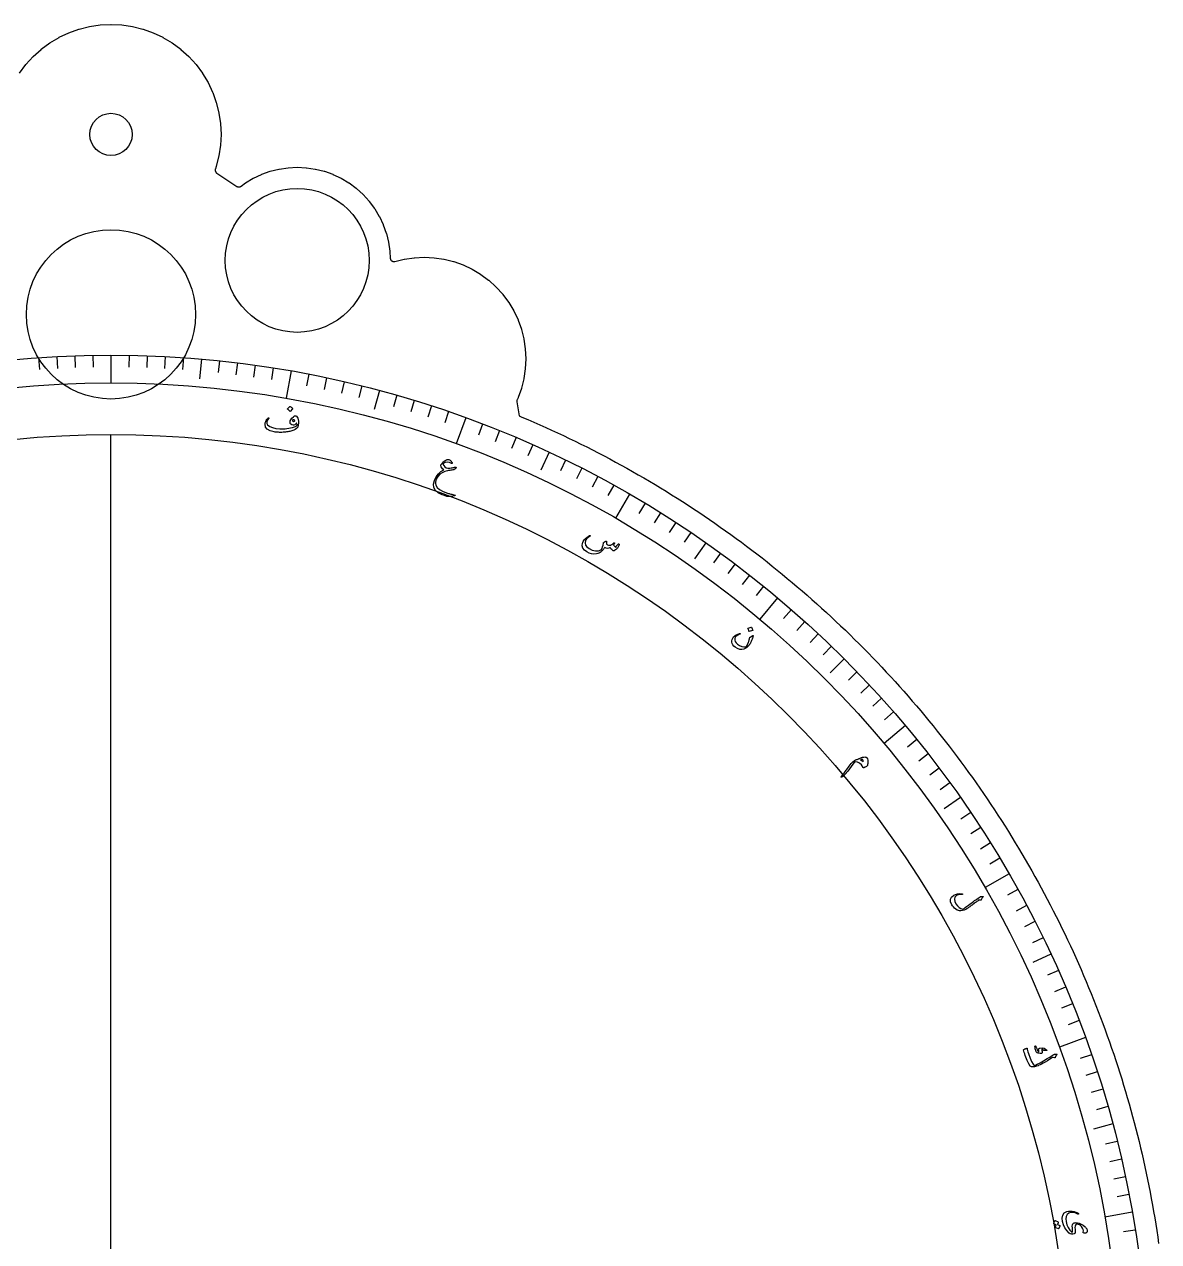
# Model space of a CAD drawing. Header units: millimetres. Extents: x -85 to 85, y -85 to 110.
# Drawn here: x -7 to 84.2, y 12.1 to 109.9 of the extents above; entities that cross this region are included whole.
import ezdxf

# ---------------------------------------------------------------- set-up
doc = ezdxf.new("R2010")
doc.units = ezdxf.units.MM
for name, color, linetype in [('CUT_INNER', 6, 'Continuous'), ('CUT_OUTER', 1, 'Continuous'), ('ENGRAVE', 7, 'Continuous'), ('ENGRAVE_FINE', 8, 'Continuous'), ('TEXT', 5, 'Continuous')]:
    doc.layers.add(name, color=color, linetype=linetype)

msp = doc.modelspace()

# ---------------------------------------------------------------- linework, layer by layer
at = {"layer": 'CUT_INNER'}
for centre, radius in [((0, 101.0238), 1.7), ((14.96, 90.9088), 5.78), ((0, 86.5738), 6.8)]:
    msp.add_circle(centre, radius, dxfattribs=at)
at = {"layer": 'CUT_OUTER'}
msp.add_lwpolyline([(-7.3458, 105.9409), (-6.8378, 106.6259), (-6.8285, 106.6373), (-6.2558, 107.2692), (-6.2454, 107.2796), (-5.6135, 107.8523), (-5.6021, 107.8616), (-4.9172, 108.3696), (-4.9049, 108.3778), (-4.1735, 108.8162), (-4.1605, 108.8231), (-3.3896, 109.1877), (-3.376, 109.1934), (-2.5731, 109.4807), (-2.559, 109.4849), (-1.7317, 109.6921), (-1.7173, 109.695), (-0.8738, 109.8201), (-0.8591, 109.8216), (-0.0074, 109.8634), (0.0074, 109.8634), (0.8591, 109.8216), (0.8738, 109.8201), (1.7173, 109.695), (1.7317, 109.6921), (2.559, 109.4849), (2.5731, 109.4807), (3.376, 109.1934), (3.3896, 109.1877), (4.1605, 108.8231), (4.1735, 108.8162), (4.9049, 108.3778), (4.9172, 108.3696), (5.6021, 107.8616), (5.6135, 107.8523), (6.2454, 107.2796), (6.2558, 107.2692), (6.8285, 106.6373), (6.8378, 106.6259), (7.3458, 105.9409), (7.354, 105.9287), (7.7924, 105.1973), (7.7993, 105.1843), (8.1639, 104.4134), (8.1696, 104.3998), (8.4569, 103.5968), (8.4611, 103.5828), (8.6684, 102.7555), (8.6712, 102.7411), (8.7964, 101.8975), (8.7978, 101.8829), (8.8396, 101.0311), (8.8396, 101.0164), (8.7978, 100.1647), (8.7964, 100.15), (8.6712, 99.3065), (8.6684, 99.292), (8.4611, 98.4648), (8.4569, 98.4507), (8.3876, 98.2573), (8.3793, 98.23), (8.3736, 98.2021), (8.3706, 98.1737), (8.3703, 98.1452), (8.3727, 98.1169), (8.3778, 98.0888), (8.3855, 98.0614), (8.3958, 98.0348), (8.4085, 98.0093), (8.4236, 97.9852), (8.441, 97.9626), (8.4604, 97.9417), (8.4817, 97.9228), (8.5047, 97.9059), (10.0996, 96.8515), (10.1259, 96.836), (10.1537, 96.8232), (10.1826, 96.8133), (10.2123, 96.8064), (10.2426, 96.8026), (10.2732, 96.8018), (10.3036, 96.8042), (10.3337, 96.8097), (10.363, 96.8182), (10.3913, 96.8296), (10.4184, 96.8439), (10.4438, 96.8608), (10.7984, 97.1238), (10.8107, 97.132), (11.4276, 97.5018), (11.4406, 97.5087), (12.0909, 97.8163), (12.1045, 97.8219), (12.7817, 98.0642), (12.7958, 98.0685), (13.4936, 98.2433), (13.508, 98.2461), (14.2195, 98.3517), (14.2342, 98.3531), (14.9526, 98.3884), (14.9674, 98.3884), (15.6858, 98.3531), (15.7005, 98.3517), (16.412, 98.2461), (16.4264, 98.2433), (17.1242, 98.0685), (17.1383, 98.0642), (17.8155, 97.8219), (17.8291, 97.8163), (18.4794, 97.5087), (18.4924, 97.5018), (19.1093, 97.132), (19.1216, 97.1238), (19.6993, 96.6953), (19.7107, 96.686), (20.2437, 96.2029), (20.2541, 96.1925), (20.7372, 95.6595), (20.7465, 95.6481), (21.175, 95.0704), (21.1832, 95.0581), (21.553, 94.4412), (21.5599, 94.4282), (21.8675, 93.7779), (21.8731, 93.7643), (22.1154, 93.0871), (22.1197, 93.073), (22.2945, 92.3752), (22.2974, 92.3608), (22.4029, 91.6492), (22.4043, 91.6346), (22.431, 91.0918), (22.4339, 91.0625), (22.4396, 91.0336), (22.4482, 91.0054), (22.4595, 90.9782), (22.4733, 90.9523), (22.4897, 90.9278), (22.5084, 90.905), (22.5292, 90.8842), (22.5519, 90.8655), (22.5764, 90.8492), (22.6024, 90.8353), (22.6296, 90.824), (22.6578, 90.8155), (22.6866, 90.8097), (22.7159, 90.8069), (22.7454, 90.8069), (22.7747, 90.8097), (22.8035, 90.8155), (23.5609, 91.0052), (23.5753, 91.0081), (24.3529, 91.1234), (24.3675, 91.1249), (25.1526, 91.1634), (25.1674, 91.1634), (25.9525, 91.1249), (25.9671, 91.1234), (26.7447, 91.0081), (26.7591, 91.0052), (27.5216, 90.8142), (27.5357, 90.8099), (28.2758, 90.5451), (28.2894, 90.5395), (28.9999, 90.2034), (29.0129, 90.1965), (29.6871, 89.7924), (29.6994, 89.7842), (30.3307, 89.3159), (30.3421, 89.3066), (30.9245, 88.7787), (30.9349, 88.7683), (31.4628, 88.1859), (31.4722, 88.1745), (31.9404, 87.5432), (31.9486, 87.5309), (32.3527, 86.8567), (32.3596, 86.8437), (32.6957, 86.1331), (32.7013, 86.1195), (32.9662, 85.3794), (32.9704, 85.3654), (33.1614, 84.6029), (33.1643, 84.5884), (33.2796, 83.8109), (33.2811, 83.7963), (33.3196, 83.0111), (33.3196, 82.9964), (33.2811, 82.2113), (33.2796, 82.1967), (33.1643, 81.4191), (33.1614, 81.4047), (32.9704, 80.6422), (32.9662, 80.6281), (32.7013, 79.888), (32.6957, 79.8744), (32.6194, 79.7131), (32.6079, 79.6851), (32.5992, 79.656), (32.5935, 79.6262), (32.5908, 79.596), (32.5912, 79.5657), (32.5947, 79.5356), (32.7799, 78.4246), (33.0093, 78.3287), (33.4893, 78.1247), (33.9681, 77.9177), (34.4455, 77.7078), (34.9217, 77.495), (35.3965, 77.2793), (35.87, 77.0606), (36.3422, 76.8391), (36.813, 76.6147), (37.2824, 76.3873), (37.7504, 76.1571), (38.217, 75.9241), (38.6821, 75.6881), (39.1458, 75.4494), (39.608, 75.2078), (40.0687, 74.9633), (40.5279, 74.716), (40.9856, 74.466), (41.4418, 74.2131), (41.8963, 73.9574), (42.3494, 73.6989), (42.8008, 73.4377), (43.2506, 73.1737), (43.6987, 72.9069), (44.1453, 72.6374), (44.5901, 72.3652), (45.0333, 72.0902), (45.4748, 71.8126), (45.9146, 71.5322), (46.3526, 71.2491), (46.7889, 70.9633), (47.2235, 70.6749), (47.6562, 70.3838), (48.0872, 70.0901), (48.5164, 69.7937), (48.9437, 69.4947), (49.3692, 69.1931), (49.7928, 68.8889), (50.2146, 68.582), (50.6344, 68.2726), (51.0524, 67.9607), (51.4684, 67.6461), (51.8825, 67.3291), (52.2947, 67.0094), (52.7049, 66.6873), (53.1131, 66.3627), (53.5193, 66.0355), (53.9234, 65.7059), (54.3256, 65.3738), (54.7257, 65.0392), (55.1237, 64.7022), (55.5197, 64.3628), (55.9136, 64.0209), (56.3053, 63.6766), (56.695, 63.3299), (57.0825, 62.9808), (57.4679, 62.6294), (57.8511, 62.2756), (58.2321, 61.9195), (58.6109, 61.561), (58.9876, 61.2002), (59.362, 60.8371), (59.7342, 60.4717), (60.1041, 60.1041), (60.4717, 59.7342), (60.8371, 59.362), (61.2002, 58.9876), (61.561, 58.6109), (61.9195, 58.2321), (62.2756, 57.8511), (62.6294, 57.4679), (62.9808, 57.0825), (63.3299, 56.695), (63.6766, 56.3053), (64.0209, 55.9136), (64.3628, 55.5197), (64.7022, 55.1237), (65.0392, 54.7257), (65.3738, 54.3256), (65.7059, 53.9234), (66.0355, 53.5193), (66.3627, 53.1131), (66.6873, 52.7049), (67.0094, 52.2947), (67.3291, 51.8825), (67.6461, 51.4684), (67.9607, 51.0524), (68.2726, 50.6344), (68.582, 50.2146), (68.8889, 49.7928), (69.1931, 49.3692), (69.4947, 48.9437), (69.7937, 48.5164), (70.0901, 48.0872), (70.3838, 47.6562), (70.6749, 47.2235), (70.9633, 46.7889), (71.2491, 46.3526), (71.5322, 45.9146), (71.8126, 45.4748), (72.0902, 45.0333), (72.3652, 44.5901), (72.6374, 44.1453), (72.9069, 43.6987), (73.1737, 43.2506), (73.4377, 42.8008), (73.6989, 42.3494), (73.9574, 41.8963), (74.2131, 41.4418), (74.466, 40.9856), (74.716, 40.5279), (74.9633, 40.0687), (75.2078, 39.608), (75.4494, 39.1458), (75.6881, 38.6821), (75.9241, 38.217), (76.1571, 37.7504), (76.3873, 37.2824), (76.6147, 36.813), (76.8391, 36.3422), (77.0606, 35.87), (77.2793, 35.3965), (77.495, 34.9217), (77.7078, 34.4455), (77.9177, 33.9681), (78.1247, 33.4893), (78.3287, 33.0093), (78.5298, 32.5281), (78.7279, 32.0456), (78.923, 31.562), (79.1152, 31.0771), (79.3044, 30.5911), (79.4906, 30.1039), (79.6738, 29.6156), (79.854, 29.1262), (80.0312, 28.6356), (80.2054, 28.144), (80.3766, 27.6514), (80.5448, 27.1577), (80.7099, 26.6629), (80.872, 26.1672), (81.031, 25.6705), (81.187, 25.1728), (81.3399, 24.6742), (81.4898, 24.1746), (81.6366, 23.6742), (81.7803, 23.1728), (81.921, 22.6706), (82.0585, 22.1675), (82.193, 21.6636), (82.3244, 21.1588), (82.4527, 20.6533), (82.5778, 20.147), (82.6999, 19.6399), (82.8188, 19.1321), (82.9347, 18.6236), (83.0474, 18.1144), (83.157, 17.6045), (83.2634, 17.0939), (83.3667, 16.5827), (83.4669, 16.0708), (83.564, 15.5584), (83.6579, 15.0454), (83.7486, 14.5318), (83.8362, 14.0176), (83.9206, 13.5029), (84.0019, 12.9878), (84.08, 12.4721), (84.1549, 11.956)], dxfattribs=at)
at = {"layer": 'ENGRAVE'}
for points in [[(0, 83.3), (0, 81.0687)], [(7.2601, 82.983), (7.1212, 81.3953)], [(14.4649, 82.0345), (14.0774, 79.8371)], [(21.5596, 80.4616), (21.1471, 78.9222)], [(28.4903, 78.2764), (27.7271, 76.1797)], [(0, -76.925), (0, 76.925)], [(35.2041, 75.4954), (34.5306, 74.051)], [(41.65, 72.1399), (40.5344, 70.2076)], [(47.7789, 68.2354), (46.8648, 66.9298)], [(53.5442, 63.8115), (52.11, 62.1023)], [(58.902, 58.902), (57.775, 57.775)], [(63.8115, 53.5442), (62.1023, 52.11)], [(68.2354, 47.7789), (66.9298, 46.8648)], [(72.1399, 41.65), (70.2076, 40.5344)], [(75.4954, 35.2041), (74.051, 34.5306)], [(78.2764, 28.4903), (76.1797, 27.7271)], [(80.4616, 21.5596), (78.9222, 21.1471)], [(82.0345, 14.4649), (79.8371, 14.0774)]]:
    msp.add_lwpolyline(points, dxfattribs=at)
for radius in [83.3, 83.3, 81.0687, 76.925, 76.925]:
    msp.add_circle((0, 0), radius, dxfattribs=at)
at = {"layer": 'ENGRAVE_FINE'}
for points in [[(-5.8107, 83.0971), (-5.744, 82.1432)], [(-4.3596, 83.1858), (-4.3095, 82.2309)], [(-2.9071, 83.2493), (-2.8738, 82.2936)], [(-1.4538, 83.2873), (-1.4371, 82.3312)], [(1.4538, 83.2873), (1.4371, 82.3312)], [(2.9071, 83.2493), (2.8738, 82.2936)], [(4.3596, 83.1858), (4.3095, 82.2309)], [(5.8107, 83.0971), (5.744, 82.1432)], [(8.7072, 82.8437), (8.6073, 81.8927)], [(10.1517, 82.6791), (10.0352, 81.73)], [(11.5931, 82.4893), (11.46, 81.5424)], [(13.031, 82.2744), (12.8814, 81.33)], [(15.8944, 81.7695), (15.7119, 80.8309)], [(17.319, 81.4797), (17.1202, 80.5443)], [(18.7384, 81.165), (18.5233, 80.2333)], [(20.1521, 80.8256), (19.9208, 79.8978)], [(22.9606, 80.0731), (22.697, 79.1539)], [(24.3546, 79.6602), (24.075, 78.7457)], [(25.7411, 79.223), (25.4456, 78.3136)], [(27.1198, 78.7617), (26.8085, 77.8575)], [(29.8521, 77.7672), (29.5094, 76.8745)], [(31.2047, 77.2344), (30.8465, 76.3478)], [(32.5479, 76.6781), (32.1743, 75.7978)], [(33.8812, 76.0983), (33.4922, 75.2248)], [(36.5163, 74.8695), (36.0971, 74.0101)], [(37.8174, 74.2208), (37.3833, 73.3688)], [(39.107, 73.5495), (38.658, 72.7052)], [(40.3846, 72.8558), (39.921, 72.0195)], [(42.9027, 71.402), (42.4102, 70.5824)], [(44.1423, 70.6424), (43.6355, 69.8315)], [(45.3684, 69.8613), (44.8476, 69.0593)], [(46.5808, 69.0588), (46.046, 68.2661)], [(48.9625, 67.3911), (48.4004, 66.6175)], [(50.1312, 66.5263), (49.5557, 65.7626)], [(51.2846, 65.6413), (50.6959, 64.8878)], [(52.4224, 64.7363), (51.8206, 63.9931)], [(54.6497, 62.8673), (54.0224, 62.1456)], [(55.7386, 61.904), (55.0987, 61.1933)], [(56.8105, 60.9218), (56.1583, 60.2224)], [(57.865, 59.921), (57.2008, 59.2331)], [(59.921, 57.865), (59.2331, 57.2008)], [(60.9218, 56.8105), (60.2224, 56.1583)], [(61.904, 55.7386), (61.1933, 55.0987)], [(62.8673, 54.6497), (62.1456, 54.0224)], [(64.7363, 52.4224), (63.9931, 51.8206)], [(65.6413, 51.2846), (64.8878, 50.6959)], [(66.5263, 50.1312), (65.7626, 49.5557)], [(67.3911, 48.9625), (66.6175, 48.4004)], [(69.0588, 46.5808), (68.2661, 46.046)], [(69.8613, 45.3684), (69.0593, 44.8476)], [(70.6424, 44.1423), (69.8315, 43.6355)], [(71.402, 42.9027), (70.5824, 42.4102)], [(72.8558, 40.3846), (72.0195, 39.921)], [(73.5495, 39.107), (72.7052, 38.658)], [(74.2208, 37.8174), (73.3688, 37.3833)], [(74.8695, 36.5163), (74.0101, 36.0971)], [(76.0983, 33.8812), (75.2248, 33.4922)], [(76.6781, 32.5479), (75.7978, 32.1743)], [(77.2344, 31.2047), (76.3478, 30.8465)], [(77.7672, 29.8521), (76.8745, 29.5094)], [(78.7617, 27.1198), (77.8575, 26.8085)], [(79.223, 25.7411), (78.3136, 25.4456)], [(79.6602, 24.3546), (78.7457, 24.075)], [(80.0731, 22.9606), (79.1539, 22.697)], [(80.8256, 20.1521), (79.8978, 19.9208)], [(81.165, 18.7384), (80.2333, 18.5233)], [(81.4797, 17.319), (80.5443, 17.1202)], [(81.7695, 15.8944), (80.8309, 15.7119)], [(82.2744, 13.031), (81.33, 12.8814)]]:
    msp.add_lwpolyline(points, dxfattribs=at)
at = {"layer": 'TEXT'}
for points in [[(14.7909, 78.4316), (14.8526, 78.4244), (14.9087, 78.3897), (14.9591, 78.3276), (15.0038, 78.2379), (15.0374, 78.1259), (15.0545, 77.9968), (15.0551, 77.8504), (15.0394, 77.6869), (15.0298, 77.6283), (15.0154, 77.575), (14.9961, 77.527), (14.972, 77.4841), (14.9004, 77.4031), (14.8034, 77.3312), (14.681, 77.2684), (14.5333, 77.2145), (14.4515, 77.1919), (14.3678, 77.1717), (14.282, 77.1539), (14.1942, 77.1386), (14.1042, 77.1258), (14.0118, 77.1154), (13.917, 77.1075), (13.8198, 77.102), (13.7227, 77.0988), (13.6281, 77.0976), (13.536, 77.0983), (13.4464, 77.101), (13.3592, 77.106), (13.2741, 77.1133), (13.1913, 77.1232), (13.1105, 77.1355), (12.7794, 77.2192), (12.5468, 77.3482), (12.4128, 77.5232), (12.3774, 77.7448), (12.3831, 77.794), (12.3948, 77.8493), (12.4125, 77.9106), (12.4363, 77.9779), (12.4692, 78.0508), (12.5097, 78.1201), (12.5579, 78.1859), (12.6138, 78.248), (12.6218, 78.2549), (12.6305, 78.2594), (12.64, 78.2613), (12.6503, 78.2608), (12.6598, 78.2579), (12.667, 78.2527), (12.6718, 78.2451), (12.6743, 78.2352), (12.6745, 78.2246), (12.6726, 78.2152), (12.6685, 78.2069), (12.6623, 78.1998), (12.5541, 78.052), (12.5047, 77.9188), (12.5137, 77.8003), (12.5808, 77.6965), (12.7456, 77.5728), (12.9619, 77.4798), (13.23, 77.4169), (13.5501, 77.3837), (13.6923, 77.3794), (13.8361, 77.3815), (13.9812, 77.3901), (14.1279, 77.4052), (14.2759, 77.4268), (14.4252, 77.455), (14.5757, 77.4897), (14.7274, 77.531), (14.8095, 77.5593), (14.8742, 77.5944), (14.9214, 77.6364), (14.9512, 77.6852), (14.9475, 77.7234), (14.9373, 77.7598), (14.9203, 77.7943), (14.8967, 77.8269), (14.8936, 77.8289), (14.889, 77.8276), (14.883, 77.8231), (14.8757, 77.8153), (14.8188, 77.7539), (14.76, 77.7108), (14.6992, 77.6859), (14.6365, 77.6794), (14.5277, 77.6983), (14.4499, 77.7456), (14.4033, 77.8214), (14.3877, 77.9258), (14.4042, 78.0123), (14.4529, 78.1128), (14.5337, 78.2272), (14.647, 78.3555), (14.6809, 78.3861), (14.7162, 78.4089), (14.7529, 78.4241), (14.7909, 78.4316)], [(14.3671, 79.1783), (14.3716, 79.1814), (14.3775, 79.1827), (14.3845, 79.1822), (14.3929, 79.1799), (14.4485, 79.1452), (14.4996, 79.1058), (14.5462, 79.0617), (14.5884, 79.013), (14.5921, 79.006), (14.5931, 78.9996), (14.5914, 78.9937), (14.587, 78.9882), (14.4004, 78.7852), (14.394, 78.7807), (14.3869, 78.7807), (14.379, 78.785), (14.3703, 78.7938), (14.3627, 78.8015), (14.3508, 78.813), (14.3343, 78.8285), (14.3135, 78.8479), (14.2878, 78.8713), (14.2568, 78.8987), (14.2207, 78.9302), (14.1792, 78.9657), (14.1739, 78.9714), (14.1716, 78.9764), (14.1725, 78.981), (14.1763, 78.985)], [(14.7441, 77.9998), (14.7578, 78.0112), (14.7636, 78.0242), (14.7615, 78.0387), (14.7513, 78.0547), (14.7058, 78.0972), (14.6616, 78.1137), (14.6189, 78.1042), (14.5776, 78.0685), (14.5708, 78.0565), (14.5678, 78.0454), (14.5684, 78.0351), (14.5728, 78.0257), (14.6103, 77.991), (14.6513, 77.9751), (14.6959, 77.978), (14.7441, 77.9998)], [(27.0961, 74.9269), (27.1464, 74.9226), (27.1959, 74.9038), (27.2447, 74.8706), (27.2927, 74.8229), (27.3158, 74.7947), (27.3364, 74.7673), (27.3546, 74.7405), (27.3703, 74.7144), (27.3836, 74.6892), (27.3947, 74.665), (27.4034, 74.6418), (27.4098, 74.6198), (27.4121, 74.5997), (27.4048, 74.5905), (27.3879, 74.5922), (27.3614, 74.6048), (27.1918, 74.6799), (27.0168, 74.7009), (26.837, 74.6678), (26.6526, 74.5805), (26.6457, 74.573), (26.6425, 74.5638), (26.6433, 74.5527), (26.6479, 74.5398), (26.7255, 74.4227), (26.821, 74.3292), (26.9348, 74.2591), (27.0667, 74.2123), (27.0921, 74.2083), (27.1267, 74.2084), (27.1706, 74.2123), (27.2237, 74.2203), (27.3223, 74.2397), (27.4095, 74.2566), (27.4851, 74.2712), (27.5493, 74.2835), (27.602, 74.2934), (27.6431, 74.301), (27.6727, 74.3064), (27.6908, 74.3095), (27.7144, 74.3083), (27.7236, 74.2981), (27.7183, 74.279), (27.6986, 74.2509), (27.6369, 74.1809), (27.587, 74.1303), (27.5488, 74.099), (27.5224, 74.0871), (27.4526, 74.081), (27.3776, 74.0716), (27.2976, 74.0588), (27.2126, 74.0428), (27.1226, 74.0234), (27.0275, 74.0006), (26.9275, 73.9745), (26.8225, 73.9449), (26.6018, 73.8567), (26.4127, 73.7279), (26.2551, 73.5586), (26.1288, 73.3491), (26.0829, 73.2269), (26.0614, 73.1058), (26.0643, 72.9857), (26.0914, 72.8668), (26.1988, 72.6818), (26.3928, 72.5115), (26.6734, 72.3551), (27.0405, 72.2118), (27.0989, 72.194), (27.1622, 72.1759), (27.2304, 72.1576), (27.3036, 72.139), (27.3815, 72.1203), (27.4642, 72.1018), (27.5516, 72.0834), (27.6437, 72.0652), (27.6593, 72.0611), (27.67, 72.056), (27.6759, 72.0498), (27.6769, 72.0426), (27.6519, 72.0189), (27.5794, 71.9961), (27.4596, 71.9742), (27.2924, 71.9527), (27.1925, 71.944), (27.1071, 71.9415), (27.0362, 71.9454), (26.9798, 71.9558), (26.7771, 72.0142), (26.5974, 72.0783), (26.4406, 72.1483), (26.3066, 72.2242), (26.0741, 72.4249), (25.9433, 72.658), (25.9142, 72.9241), (25.9876, 73.2233), (26.1278, 73.5151), (26.298, 73.7558), (26.4983, 73.9453), (26.729, 74.0832), (26.6415, 74.1674), (26.5736, 74.2452), (26.5253, 74.3166), (26.4967, 74.3818), (26.4912, 74.406), (26.4904, 74.4306), (26.4941, 74.4555), (26.5025, 74.4808), (26.5366, 74.5449), (26.5748, 74.6034), (26.6172, 74.6564), (26.6638, 74.7037), (26.7744, 74.793), (26.8833, 74.86), (26.9906, 74.9046), (27.0961, 74.9269)], [(40.7489, 68.124), (40.7604, 68.1328), (40.7713, 68.1374), (40.7816, 68.138), (40.7912, 68.1345), (40.8015, 68.1265), (40.8086, 68.1169), (40.8124, 68.1057), (40.813, 68.0928), (40.8084, 68.0508), (40.7947, 68.0035), (40.7719, 67.9509), (40.7401, 67.893), (40.6788, 67.804), (40.6087, 67.7265), (40.53, 67.6605), (40.4425, 67.6059), (40.4174, 67.5952), (40.3935, 67.5896), (40.3708, 67.5891), (40.3494, 67.5936), (40.2826, 67.6278), (40.22, 67.6805), (40.1616, 67.7515), (40.1073, 67.841), (39.9863, 67.7887), (39.8713, 67.7743), (39.7623, 67.7976), (39.659, 67.8587), (39.623, 67.8047), (39.5867, 67.7538), (39.5502, 67.7059), (39.5134, 67.661), (39.4763, 67.6188), (39.4386, 67.5789), (39.4003, 67.5414), (39.3613, 67.5062), (39.2841, 67.4468), (39.1991, 67.3999), (39.1066, 67.3653), (39.0065, 67.343), (38.7944, 67.3281), (38.5912, 67.3484), (38.3968, 67.4037), (38.2108, 67.4943), (38.0241, 67.6365), (37.9047, 67.7996), (37.8526, 67.984), (37.868, 68.19), (37.8905, 68.2548), (37.9276, 68.3255), (37.9793, 68.4022), (38.0457, 68.4848), (38.1264, 68.5708), (38.2199, 68.655), (38.326, 68.7373), (38.4449, 68.8178), (38.4534, 68.8223), (38.4617, 68.8242), (38.47, 68.8236), (38.4781, 68.8204), (38.4852, 68.8155), (38.4906, 68.8098), (38.4943, 68.8034), (38.4962, 68.7962), (38.4954, 68.7876), (38.4923, 68.7798), (38.4871, 68.7729), (38.4797, 68.7667), (38.3248, 68.6577), (38.2104, 68.5609), (38.1362, 68.4764), (38.1021, 68.4042), (38.0837, 68.2133), (38.1269, 68.0429), (38.2315, 67.8928), (38.3976, 67.7626), (38.6604, 67.6347), (38.912, 67.5767), (39.1528, 67.5888), (39.3833, 67.6711), (39.4448, 67.7779), (39.4929, 67.9004), (39.5275, 68.0388), (39.5486, 68.1931), (39.5494, 68.2094), (39.5525, 68.2227), (39.5577, 68.233), (39.5652, 68.2402), (39.5967, 68.2615), (39.6265, 68.2814), (39.6545, 68.2999), (39.6809, 68.3169), (39.7053, 68.3321), (39.7276, 68.3452), (39.7478, 68.3562), (39.7659, 68.3651), (39.775, 68.3681), (39.7822, 68.3672), (39.7877, 68.3624), (39.7914, 68.3539), (39.7926, 68.3483), (39.794, 68.3399), (39.7955, 68.3288), (39.7972, 68.3149), (39.7988, 68.2985), (39.7999, 68.2796), (39.8004, 68.2584), (39.8005, 68.2348), (39.8017, 68.1888), (39.8049, 68.154), (39.8103, 68.1304), (39.8177, 68.1181), (39.8833, 68.0719), (39.9591, 68.0432), (40.0453, 68.032), (40.1417, 68.0382), (40.1851, 68.0545), (40.2399, 68.0908), (40.306, 68.1471), (40.3837, 68.2234), (40.3911, 68.2306), (40.3997, 68.2353), (40.4095, 68.2375), (40.4206, 68.2372), (40.4302, 68.2356), (40.4382, 68.2321), (40.4448, 68.2269), (40.4498, 68.2199), (40.4502, 68.1974), (40.4356, 68.1641), (40.4061, 68.12), (40.3616, 68.0651), (40.3957, 68.0007), (40.4401, 67.9453), (40.4947, 67.8989), (40.5595, 67.8615), (40.5702, 67.8813), (40.5771, 67.8984), (40.5802, 67.9129), (40.5794, 67.9248), (40.5775, 67.9367), (40.5783, 67.9469), (40.5817, 67.9556), (40.5877, 67.9628)], [(51.5771, 60.7333), (51.5634, 60.677), (51.5475, 60.6194), (51.5296, 60.5606), (51.5095, 60.5006), (51.4867, 60.4393), (51.4608, 60.3767), (51.4316, 60.3127), (51.3993, 60.2475), (51.3652, 60.1841), (51.3289, 60.1234), (51.2902, 60.0654), (51.2493, 60.0101), (51.206, 59.9573), (51.1602, 59.907), (51.1119, 59.859), (51.0612, 59.8134), (51.0037, 59.7691), (50.9457, 59.7323), (50.8871, 59.703), (50.828, 59.6813), (50.667, 59.6542), (50.5, 59.6707), (50.3268, 59.7308), (50.1473, 59.8342), (50.0319, 59.926), (49.9452, 60.024), (49.8874, 60.1282), (49.8584, 60.2387), (49.8591, 60.3492), (49.8857, 60.4572), (49.9382, 60.5626), (50.0168, 60.6655), (50.1175, 60.7601), (50.2298, 60.8381), (50.354, 60.8993), (50.49, 60.9438), (50.5081, 60.9467), (50.5221, 60.9451), (50.5318, 60.939), (50.5373, 60.9284), (50.5391, 60.9145), (50.5327, 60.9023), (50.5183, 60.8919), (50.4958, 60.8831), (50.34, 60.8145), (50.2235, 60.7328), (50.1462, 60.6381), (50.1079, 60.5305), (50.1079, 60.4188), (50.1461, 60.3072), (50.2224, 60.1957), (50.3368, 60.0841), (50.4965, 59.9748), (50.6605, 59.903), (50.829, 59.8686), (51.0022, 59.8717), (51.0069, 59.8731), (51.0122, 59.8763), (51.0182, 59.8816), (51.0248, 59.8888), (51.0714, 59.9502), (51.1171, 60.029), (51.1619, 60.1253), (51.2057, 60.2389), (51.2259, 60.2977), (51.244, 60.3529), (51.2601, 60.4046), (51.2741, 60.4528), (51.2858, 60.4973), (51.2949, 60.5383), (51.3015, 60.5756), (51.3055, 60.6093), (51.3082, 60.6264), (51.3132, 60.64), (51.3204, 60.6503), (51.3297, 60.6572), (51.5476, 60.7704), (51.5628, 60.7749), (51.5728, 60.7702), (51.5776, 60.7563), (51.5771, 60.7333)], [(51.4338, 61.4567), (51.4392, 61.4571), (51.4449, 61.4554), (51.4508, 61.4514), (51.4569, 61.4453), (51.4878, 61.3878), (51.5126, 61.3284), (51.5312, 61.2672), (51.5435, 61.2041), (51.5433, 61.1963), (51.541, 61.1902), (51.5366, 61.1859), (51.5301, 61.1833), (51.268, 61.0988), (51.2602, 61.098), (51.254, 61.1015), (51.2493, 61.1092), (51.2461, 61.1211), (51.2434, 61.1314), (51.2387, 61.1473), (51.2322, 61.1689), (51.2237, 61.196), (51.213, 61.2289), (51.1998, 61.268), (51.1841, 61.3131), (51.1658, 61.3644), (51.164, 61.3719), (51.1645, 61.3774), (51.1675, 61.381), (51.1728, 61.3825)], [(60.0109, 50.8431), (60.0537, 50.8684), (60.0973, 50.8926), (60.1415, 50.9156), (60.1865, 50.9375), (60.2322, 50.9577), (60.2785, 50.9756), (60.3255, 50.9912), (60.3731, 51.0046), (60.4647, 51.0225), (60.5436, 51.0276), (60.6097, 51.0197), (60.663, 50.999), (60.7222, 50.949), (60.7644, 50.8745), (60.7893, 50.7757), (60.7968, 50.6524), (60.7963, 50.6164), (60.7947, 50.5805), (60.7921, 50.5448), (60.7883, 50.5091), (60.7835, 50.4734), (60.7779, 50.4375), (60.7714, 50.4014), (60.7641, 50.3651), (60.7588, 50.3453), (60.7514, 50.3286), (60.7419, 50.3152), (60.7301, 50.305), (60.6753, 50.273), (60.6261, 50.2447), (60.5825, 50.2201), (60.5447, 50.1991), (60.513, 50.1821), (60.4882, 50.1692), (60.4701, 50.1604), (60.4589, 50.1558), (60.4422, 50.1537), (60.428, 50.157), (60.4162, 50.1658), (60.4068, 50.1802), (60.2807, 50.3836), (60.1334, 50.5288), (59.9653, 50.6159), (59.7766, 50.6446), (59.7584, 50.6424), (59.7428, 50.6369), (59.73, 50.6283), (59.7199, 50.6165), (59.5967, 50.4418), (59.4654, 50.2636), (59.3259, 50.0819), (59.1784, 49.8967), (58.9731, 49.6553), (58.8148, 49.4941), (58.7036, 49.4128), (58.6397, 49.4112), (58.6322, 49.4261), (58.635, 49.4453), (58.6482, 49.469), (58.6718, 49.4969), (58.7246, 49.551), (58.7781, 49.6091), (58.8322, 49.6712), (58.8869, 49.7373), (58.9423, 49.807), (58.9986, 49.8799), (59.0556, 49.956), (59.1135, 50.0353), (59.3074, 50.3014), (59.4672, 50.5049), (59.5932, 50.6457), (59.6856, 50.7234), (59.734, 50.7531), (59.7804, 50.7784), (59.8248, 50.7992), (59.8672, 50.8155), (59.9073, 50.8278), (59.9446, 50.8365), (59.9791, 50.8416), (60.0109, 50.8431)], [(60.2006, 50.7947), (60.228, 50.7806), (60.2555, 50.7647), (60.2834, 50.747), (60.3114, 50.7275), (60.3396, 50.7064), (60.3678, 50.6837), (60.396, 50.6595), (60.4242, 50.6338), (60.4211, 50.7006), (60.4117, 50.7526), (60.3961, 50.79), (60.3743, 50.8126), (60.3364, 50.8293), (60.2948, 50.8319), (60.2495, 50.8204), (60.2006, 50.7947)], [(70.0113, 39.8359), (70.0222, 39.8358), (70.0315, 39.833), (70.0393, 39.8275), (70.0455, 39.8193), (70.049, 39.8095), (70.0488, 39.7995), (70.0448, 39.7891), (70.037, 39.7783), (69.9901, 39.7181), (69.9526, 39.661), (69.9243, 39.607), (69.9053, 39.556), (69.8974, 39.5396), (69.8838, 39.5286), (69.8645, 39.5228), (69.8396, 39.5224), (69.8267, 39.5239), (69.8143, 39.5251), (69.8024, 39.5263), (69.791, 39.5272), (69.7803, 39.5282), (69.7705, 39.5291), (69.7616, 39.5301), (69.7535, 39.5311), (69.7391, 39.5324), (69.7239, 39.5305), (69.7078, 39.5254), (69.6908, 39.5171), (69.6465, 39.4877), (69.5986, 39.455), (69.547, 39.4188), (69.4919, 39.3793), (69.433, 39.3365), (69.3704, 39.2908), (69.3039, 39.242), (69.2337, 39.1902), (69.1642, 39.1374), (69.0985, 39.0884), (69.0367, 39.0431), (68.9787, 39.0016), (68.9245, 38.9635), (68.874, 38.9286), (68.8272, 38.897), (68.7841, 38.8685), (68.6532, 38.7899), (68.5213, 38.7297), (68.3882, 38.6877), (68.2542, 38.6639), (68.1668, 38.665), (68.0726, 38.6898), (67.9715, 38.7382), (67.8635, 38.8101), (67.7593, 38.8951), (67.6711, 38.9803), (67.5989, 39.066), (67.5426, 39.152), (67.4442, 39.3921), (67.4356, 39.6005), (67.5172, 39.7776), (67.6892, 39.9234), (67.8387, 39.996), (68.0005, 40.041), (68.1745, 40.0581), (68.3609, 40.0473), (68.3727, 40.045), (68.3817, 40.0407), (68.3879, 40.0342), (68.3913, 40.0257), (68.393, 40.0156), (68.3926, 40.0068), (68.39, 39.9995), (68.3852, 39.9936), (68.3771, 39.9866), (68.3681, 39.9818), (68.3583, 39.9792), (68.3477, 39.9787), (68.1935, 39.9704), (68.0681, 39.9532), (67.9713, 39.9274), (67.9032, 39.8929), (67.7875, 39.7657), (67.7444, 39.6126), (67.7736, 39.4335), (67.8747, 39.228), (67.997, 39.0608), (68.1292, 38.9347), (68.2716, 38.8498), (68.4242, 38.806), (68.4697, 38.8345), (68.5222, 38.869), (68.5817, 38.9095), (68.6481, 38.9559), (68.7216, 39.0086), (68.8023, 39.0677), (68.89, 39.1334), (68.9848, 39.2056), (69.0834, 39.279), (69.1805, 39.3507), (69.2764, 39.4209), (69.371, 39.4895), (69.4644, 39.5563), (69.5567, 39.6212), (69.6478, 39.6841), (69.7379, 39.7451), (69.8224, 39.8077), (69.833, 39.8131), (69.8436, 39.817), (69.854, 39.8196), (69.8644, 39.8208)], [(75.9771, 27.1067), (75.952, 27.079), (75.9289, 27.0511), (75.9076, 27.0231), (75.8881, 26.995), (75.8707, 26.9665), (75.8552, 26.9375), (75.8417, 26.908), (75.8303, 26.8779), (75.8224, 26.8652), (75.8106, 26.8577), (75.7949, 26.8554), (75.7753, 26.8585), (75.6696, 26.8807), (75.6584, 26.8826), (75.6491, 26.8834), (75.6418, 26.8833), (75.6365, 26.8822), (75.419, 26.7506), (75.2218, 26.6334), (75.0448, 26.5307), (74.8883, 26.4423), (74.7522, 26.3685), (74.6368, 26.3094), (74.542, 26.265), (74.468, 26.2352), (74.3261, 26.1852), (74.2802, 26.1719), (74.2334, 26.1607), (74.1856, 26.1515), (74.1369, 26.1445), (74.0872, 26.1398), (74.0364, 26.1375), (73.9845, 26.1376), (73.9316, 26.1401), (73.8323, 26.2026), (73.7179, 26.3767), (73.5875, 26.6624), (73.4399, 27.0592), (73.3983, 27.1849), (73.363, 27.3022), (73.3337, 27.4113), (73.3107, 27.5122), (73.3112, 27.5224), (73.3144, 27.5307), (73.3204, 27.5372), (73.3291, 27.5419), (73.3721, 27.5611), (73.4114, 27.5782), (73.447, 27.5933), (73.4788, 27.6063), (73.5072, 27.6175), (73.5325, 27.6269), (73.5549, 27.6346), (73.5742, 27.6405), (73.5852, 27.6433), (73.5926, 27.6417), (73.5962, 27.6359), (73.5961, 27.6259), (73.6009, 27.5512), (73.6182, 27.4593), (73.6481, 27.35), (73.6903, 27.2232), (73.8277, 26.8489), (73.9516, 26.562), (74.0631, 26.3626), (74.1627, 26.2511), (74.2508, 26.2825), (74.4046, 26.3571), (74.624, 26.4751), (74.9089, 26.6368), (75.1932, 26.8016), (75.4077, 26.9275), (75.5525, 27.0143), (75.6279, 27.0618), (75.6483, 27.0755), (75.6673, 27.0884), (75.685, 27.1004), (75.7015, 27.1114), (75.7164, 27.1216), (75.7296, 27.1307), (75.7412, 27.1388), (75.7511, 27.1459), (75.7733, 27.1596), (75.796, 27.1686), (75.8192, 27.1727), (75.8428, 27.1721), (75.9728, 27.1552), (75.9819, 27.1532), (75.9886, 27.15), (75.9928, 27.1454), (75.9947, 27.1396), (75.9934, 27.1313), (75.99, 27.123), (75.9846, 27.1148), (75.9771, 27.1067)], [(75.1626, 27.4814), (75.1639, 27.4756), (75.1635, 27.4701), (75.1614, 27.4647), (75.1575, 27.4596), (75.1534, 27.4568), (75.1487, 27.4547), (75.1433, 27.4531), (75.1373, 27.4522), (74.962, 27.4577), (74.9438, 27.4595), (74.929, 27.463), (74.9177, 27.4681), (74.9099, 27.475), (74.8862, 27.5079), (74.8612, 27.5341), (74.835, 27.5536), (74.8075, 27.5665), (74.7956, 27.5666), (74.7865, 27.557), (74.7801, 27.5377), (74.7764, 27.5087), (74.7769, 27.4904), (74.7778, 27.4716), (74.7793, 27.4524), (74.7814, 27.4328), (74.7841, 27.4127), (74.7875, 27.3917), (74.7916, 27.37), (74.7963, 27.3474), (74.7929, 27.2624), (74.7389, 27.2159), (74.6345, 27.208), (74.4798, 27.2383), (74.4306, 27.256), (74.39, 27.2761), (74.3578, 27.2984), (74.3343, 27.323), (74.3158, 27.3528), (74.2967, 27.3963), (74.277, 27.4535), (74.2566, 27.5245), (74.247, 27.5611), (74.239, 27.5962), (74.2329, 27.6299), (74.2284, 27.6622), (74.2252, 27.6929), (74.2226, 27.7218), (74.2206, 27.7488), (74.2194, 27.7741), (74.2219, 27.7909), (74.227, 27.8042), (74.2346, 27.8138), (74.2449, 27.8199), (74.2569, 27.8224), (74.267, 27.82), (74.2752, 27.8127), (74.2816, 27.8007), (74.2994, 27.7614), (74.3188, 27.7165), (74.3398, 27.666), (74.3625, 27.6099), (74.4048, 27.5053), (74.4416, 27.425), (74.473, 27.3691), (74.4991, 27.3375), (74.5042, 27.334), (74.5097, 27.3332), (74.5154, 27.3348), (74.5214, 27.3391), (74.5246, 27.3432), (74.5267, 27.3493), (74.5276, 27.3574), (74.5273, 27.3676), (74.5165, 27.4592), (74.5136, 27.4981), (74.5154, 27.533), (74.522, 27.5639), (74.5334, 27.5908), (74.5491, 27.6158), (74.5681, 27.6342), (74.5903, 27.646), (74.6158, 27.6511), (74.7982, 27.6582), (74.9502, 27.6323), (75.0717, 27.5733), (75.1626, 27.4814)], [(76.2079, 13.41), (76.2124, 13.4069), (76.2156, 13.4021), (76.2175, 13.3956), (76.2182, 13.3873), (76.2121, 13.3561), (76.2048, 13.3257), (76.1962, 13.2959), (76.1862, 13.267), (76.1748, 13.2385), (76.1618, 13.2104), (76.1471, 13.1825), (76.1308, 13.155), (76.1254, 13.1493), (76.1191, 13.1461), (76.112, 13.1455), (76.1041, 13.1473), (75.8495, 13.2494), (75.8458, 13.2528), (75.8448, 13.2585), (75.8465, 13.2666), (75.8509, 13.2771), (75.8553, 13.2845), (75.8611, 13.2964), (75.8683, 13.3127), (75.8768, 13.3334), (75.8869, 13.3588), (75.8986, 13.3891), (75.912, 13.4242), (75.927, 13.4642), (75.7287, 13.5447), (75.7223, 13.5489), (75.7198, 13.5553), (75.7211, 13.5639), (75.7264, 13.5748), (75.731, 13.5841), (75.7377, 13.5988), (75.7466, 13.6189), (75.7576, 13.6443), (75.7707, 13.6754), (75.7858, 13.7126), (75.8029, 13.756), (75.8221, 13.8054), (75.8257, 13.8108), (75.8299, 13.8137), (75.8345, 13.814), (75.8396, 13.8116), (76.0865, 13.7066), (76.0909, 13.7036), (76.0941, 13.6988), (76.0961, 13.6923), (76.0968, 13.684), (76.0931, 13.6577), (76.0878, 13.6319), (76.0811, 13.6066), (76.073, 13.5818), (76.0636, 13.5576), (76.0531, 13.534), (76.0415, 13.5109), (76.0288, 13.4884)], [(78.098, 12.866), (78.1145, 12.9699), (78.0975, 13.0801), (78.047, 13.1963), (77.963, 13.3184), (77.8899, 13.3924), (77.8079, 13.4503), (77.7169, 13.492), (77.617, 13.5177), (77.5977, 13.5186), (77.5784, 13.5156), (77.5589, 13.5087), (77.5394, 13.4979), (77.483, 13.4388), (77.4481, 13.35), (77.4346, 13.2316), (77.4422, 13.0835), (77.4509, 12.9377), (77.4404, 12.829), (77.4108, 12.7575), (77.3622, 12.7231), (77.252, 12.7021), (77.15, 12.7075), (77.056, 12.7393), (76.9702, 12.7973), (76.7789, 12.9944), (76.6251, 13.212), (76.5085, 13.4504), (76.4291, 13.7099), (76.397, 14.0031), (76.4453, 14.236), (76.5746, 14.409), (76.7853, 14.5222), (76.9075, 14.5496), (77.0444, 14.5572), (77.1959, 14.545), (77.3621, 14.5127), (77.4091, 14.4994), (77.4547, 14.4852), (77.4989, 14.4702), (77.5418, 14.4542), (77.5834, 14.4373), (77.624, 14.4191), (77.6637, 14.3998), (77.7025, 14.3793), (77.7191, 14.3675), (77.7271, 14.3557), (77.7266, 14.3438), (77.7175, 14.332), (77.7049, 14.324), (77.6915, 14.3202), (77.6774, 14.3205), (77.6625, 14.325), (77.4395, 14.4121), (77.2454, 14.4519), (77.0804, 14.4447), (76.9444, 14.391), (76.8121, 14.2753), (76.731, 14.1269), (76.7009, 13.9457), (76.7216, 13.7316), (76.7913, 13.4648), (76.8898, 13.2306), (77.0176, 13.0288), (77.1747, 12.8591), (77.1872, 12.8494), (77.1985, 12.8468), (77.2087, 12.8514), (77.2176, 12.8631), (77.2305, 12.9068), (77.2354, 12.9798), (77.2322, 13.0819), (77.2208, 13.2133), (77.2144, 13.3478), (77.2276, 13.4537), (77.2604, 13.531), (77.3131, 13.5796), (77.3797, 13.6096), (77.452, 13.6273), (77.53, 13.6329), (77.6136, 13.6262), (77.7825, 13.5861), (77.9435, 13.5175), (78.0965, 13.4201), (78.2413, 13.2938), (78.2763, 13.2596), (78.3073, 13.2258), (78.3344, 13.1925), (78.3574, 13.1597), (78.3766, 13.1276), (78.3921, 13.0965), (78.404, 13.0663), (78.4121, 13.037), (78.4206, 12.9188), (78.3818, 12.8391), (78.2957, 12.798), (78.1626, 12.7954), (78.1252, 12.8037), (78.102, 12.8183), (78.093, 12.839), (78.098, 12.866)]]:
    msp.add_lwpolyline(points, close=True, dxfattribs=at)

doc.saveas('drawing.dxf')
